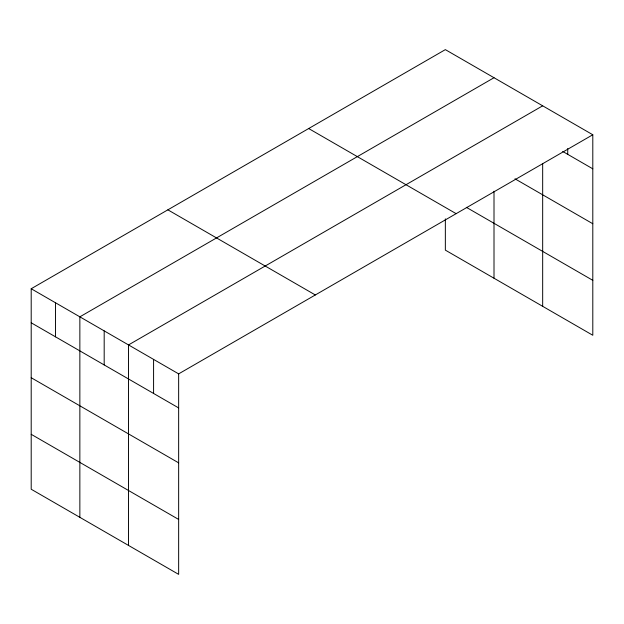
<?xml version="1.0" encoding="UTF-8"?>
<svg xmlns="http://www.w3.org/2000/svg" width="624" height="624" viewBox="0 0 624 624"><rect width="100%" height="100%" fill="white"/><g stroke="black" fill="none" stroke-linecap="round" stroke-linejoin="round"><path stroke-width="0.94" d="M542.669 163.55L542.669 306.314M31.2 288.74L178.651 373.87L178.651 574.369L31.2 489.239L31.2 288.74L445.349 49.631L592.8 134.761L592.8 335.26L445.349 250.13L445.349 218.876M494.005 77.727L79.856 316.836L79.856 517.327M542.669 105.823L128.521 344.924L128.521 545.423M178.651 373.87L592.8 134.761M562.723 151.453L592.8 168.823M514.979 178.815L592.8 223.743M466.323 207.316L592.8 280.332M308.677 128.536L456.128 213.665M167.872 209.836L315.323 294.965M31.2 322.795L178.651 407.924M31.2 377.723L178.651 462.852M31.2 434.312L178.651 519.441M567.731 148.512L567.731 154.346M494.005 191.233L494.005 278.226M153.582 359.401L153.582 393.455M104.185 330.884L104.185 364.939M55.528 302.788L55.528 336.843"/></g></svg>
